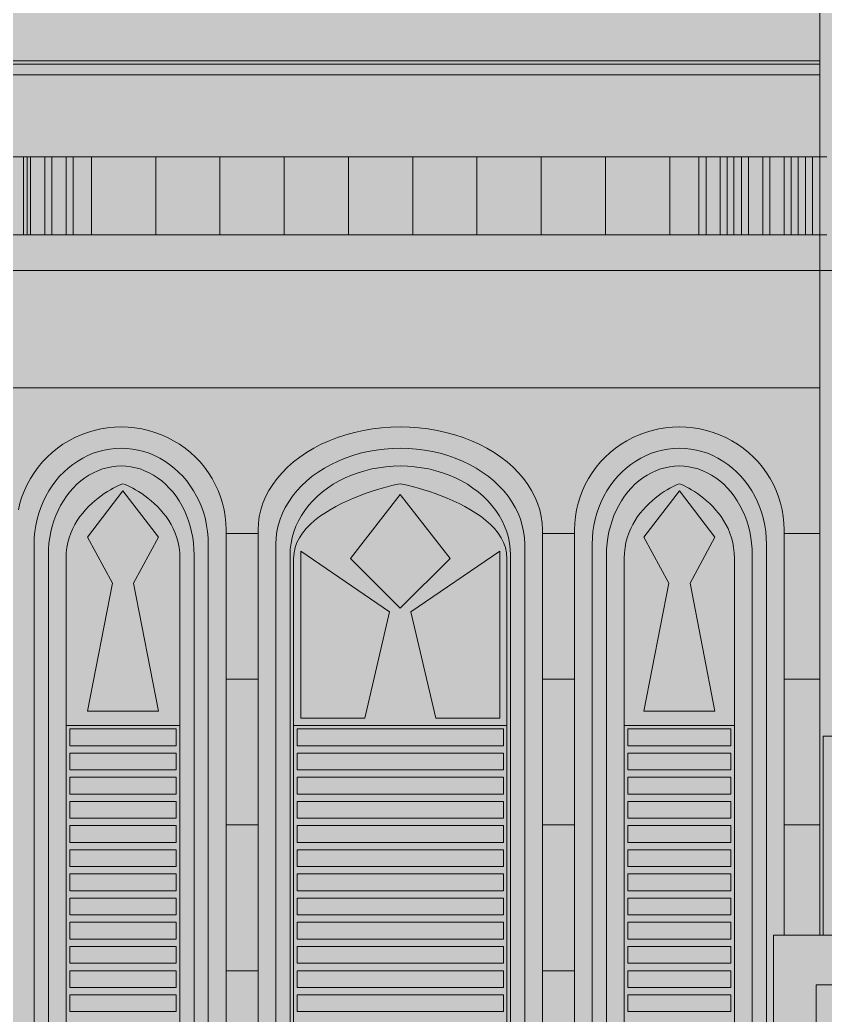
# Model space of a CAD drawing. Header units: millimetres. Extents: x -2412 to 16214, y -1176 to 12015.
# Drawn here: x 5237 to 8695, y 3275 to 7550 of the extents above; entities that cross this region are included whole.
import ezdxf

# ---------------------------------------------------------------- set-up
doc = ezdxf.new("R2010")
doc.units = ezdxf.units.MM
for name, color, linetype, lineweight, true_color in [('00_WHITE_BACKGROUND', 7, 'Continuous', 18, 0xffffff), ('01_STRUCTURE', 7, 'Continuous', 18, 0x000000), ('02_CORNICES', 7, 'Continuous', 18, 0x000000), ('03_FRAMES_DOORS', 7, 'Continuous', 18, 0x000000), ('04_GLAZING_SHUTTERS', 7, 'Continuous', 18, 0x000000), ('05_STONE_JOINTS', 7, 'Continuous', 18, 0x000000), ('07_RAILINGS', 7, 'Continuous', 18, 0x000000)]:
    doc.layers.add(name, color=color, linetype=linetype, lineweight=lineweight, true_color=true_color)

msp = doc.modelspace()

# ---------------------------------------------------------------- linework, layer by layer
at = {"layer": '00_WHITE_BACKGROUND', "lineweight": 18, "true_color": 0xffffff}
msp.add_solid([(-2412.2137, -1175.5725), (16213.7405, -1175.5725), (-2412.2137, 12015.2672), (16213.7405, 12015.2672)], dxfattribs=at)
at = {"layer": '01_STRUCTURE', "color": 7, "lineweight": 18, "true_color": 0x000000}
for points in [[(8671.7557, 6961.8321), (8671.7557, 7312.9771)], [(8303.1603, 6961.8321), (8335.8779, 6961.8321)], [(8366.4122, 6961.8321), (8427.4809, 6961.8321), (8458.0153, 6961.8321), (8519.084, 6961.8321), (8549.6183, 6961.8321), (8579.0687, 6961.8321), (8610.687, 6961.8321), (8641.2214, 6961.8321), (8671.7557, 6961.8321)], [(8671.7557, 3618.3206), (8671.7557, 4091.6031), (8671.7557, 4717.5573), (8671.7557, 5343.5115), (8671.7557, 5969.4656), (8671.7557, 6473.2824), (8671.7557, 6625.9542), (8671.7557, 6961.8321)], [(5230.0305, 5445.1603), (5236.7176, 5473.374), (5245.2824, 5501.0992), (5255.6641, 5528.2137), (5267.8168, 5554.5954), (5281.7099, 5580.1527), (5297.2824, 5604.7634), (5314.4427, 5628.3053), (5333.145, 5650.7023), (5353.2824, 5671.8473), (5374.7939, 5691.6489), (5397.5878, 5710.0305), (5421.542, 5726.916), (5446.5649, 5742.2137), (5472.5496, 5755.8626), (5499.4046, 5767.8321), (5526.9924, 5778.0305), (5555.1908, 5786.4427), (5583.8931, 5793.0229), (5612.9618, 5797.7405), (5642.3053, 5800.5802), (5671.7557, 5801.5267), (5701.2061, 5800.5802), (5730.5496, 5797.7405), (5759.6183, 5793.0229), (5788.3206, 5786.4427), (5816.5191, 5778.0305), (5844.1069, 5767.8321), (5870.9618, 5755.8626), (5896.9466, 5742.2137), (5921.9695, 5726.916), (5945.9237, 5710.0305), (5968.7176, 5691.6489), (5990.229, 5671.8473), (6010.3664, 5650.7023), (6029.0687, 5628.3053), (6046.229, 5604.7634), (6061.8015, 5580.1527), (6075.6947, 5554.5954), (6087.8473, 5528.2137), (6098.229, 5501.0992), (6106.7939, 5473.374), (6113.4809, 5445.1603), (6118.2901, 5416.5649), (6121.1756, 5387.7405), (6122.1374, 5358.7786), (6122.1374, 5343.5115), (6122.1374, 4717.5573), (6122.1374, 4091.6031), (6122.1374, 3465.6489)], [(6259.542, 3465.6489), (6259.542, 4091.6031), (6259.542, 4717.5573), (6259.542, 5343.5115), (6259.542, 5358.7786), (6260.855, 5387.7405), (6264.7634, 5416.5649), (6271.2824, 5445.1603), (6280.3511, 5473.374), (6291.9542, 5501.0992), (6306.0305, 5528.2137), (6322.5191, 5554.5954), (6341.3588, 5580.1527), (6362.458, 5604.7634), (6385.7405, 5628.3053), (6411.084, 5650.7023), (6438.4122, 5671.8473), (6467.5725, 5691.6489), (6498.4733, 5710.0305), (6530.9466, 5726.916), (6564.8855, 5742.2137), (6600.1221, 5755.8626), (6636.5344, 5767.8321), (6673.9237, 5778.0305), (6712.1679, 5786.4427), (6751.084, 5793.0229), (6790.5191, 5797.7405), (6830.2901, 5800.5802), (6870.229, 5801.5267), (6910.1679, 5800.5802), (6949.9389, 5797.7405), (6989.374, 5793.0229), (7028.2901, 5786.4427), (7066.5344, 5778.0305), (7103.9237, 5767.8321), (7140.3359, 5755.8626), (7175.5725, 5742.2137), (7209.5115, 5726.916), (7241.9847, 5710.0305), (7272.8855, 5691.6489), (7302.0458, 5671.8473), (7329.374, 5650.7023), (7354.7176, 5628.3053), (7378, 5604.7634), (7399.0992, 5580.1527), (7417.9389, 5554.5954), (7434.4275, 5528.2137), (7448.5038, 5501.0992), (7460.1069, 5473.374), (7469.1756, 5445.1603), (7475.6947, 5416.5649), (7479.6031, 5387.7405), (7480.916, 5358.7786), (7480.916, 5343.5115), (7480.916, 4717.5573)], [(7771.7405, 5691.6489), (7794.5344, 5710.0305), (7818.4885, 5726.916), (7843.5115, 5742.2137), (7869.4962, 5755.8626), (7896.3511, 5767.8321), (7923.9389, 5778.0305), (7952.1374, 5786.4427)], [(7980.8397, 5793.0229), (8009.9084, 5797.7405), (8039.2519, 5800.5802), (8068.7023, 5801.5267), (8098.1527, 5800.5802)], [(8127.4962, 5797.7405), (8156.5649, 5793.0229), (8185.2672, 5786.4427), (8213.4656, 5778.0305), (8241.0534, 5767.8321), (8267.9084, 5755.8626), (8293.8931, 5742.2137), (8318.916, 5726.916), (8342.8702, 5710.0305), (8365.6641, 5691.6489), (8387.1756, 5671.8473), (8407.313, 5650.7023), (8426.0153, 5628.3053)], [(7730.0916, 5650.7023), (7750.229, 5671.8473)], [(7678.6565, 5580.1527), (7694.229, 5604.7634), (7711.3893, 5628.3053)], [(8443.1756, 5604.7634), (8458.7481, 5580.1527), (8472.6412, 5554.5954), (8484.7939, 5528.2137), (8495.1756, 5501.0992), (8503.7405, 5473.374), (8510.4275, 5445.1603), (8515.2366, 5416.5649), (8518.1221, 5387.7405)], [(7618.3206, 2839.6947), (7618.3206, 3465.6489), (7618.3206, 4091.6031), (7618.3206, 4717.5573), (7618.3206, 5343.5115), (7618.3206, 5358.7786), (7619.2824, 5387.7405), (7622.1679, 5416.5649), (7626.9771, 5445.1603), (7633.6641, 5473.374), (7642.229, 5501.0992), (7652.6107, 5528.2137), (7664.7634, 5554.5954)], [(8519.084, 5358.7786), (8519.084, 5343.5115), (8519.084, 4717.5573), (8519.084, 4091.6031), (8519.084, 3618.3206), (8671.7557, 3618.3206)], [(8671.7557, 3618.3206), (8687.0229, 3618.3206), (8687.0229, 4473.2824), (8793.8931, 4473.2824)]]:
    msp.add_lwpolyline(points, dxfattribs=at)
at = {"layer": '02_CORNICES', "color": 7, "lineweight": 18, "true_color": 0x000000}
for points in [[(8671.7557, 7374.0458), (8671.7557, 7679.3893)], [(4992.3664, 7374.0458), (8671.7557, 7374.0458)], [(4992.3664, 7312.9771), (8671.7557, 7312.9771), (8671.7557, 7358.7786), (8671.7557, 7374.0458)], [(5251.9084, 6625.9542), (5251.9084, 6961.8321)], [(5268.2595, 6961.8321), (5268.2595, 6625.9542)], [(5282.4427, 6961.8321), (5282.4427, 6625.9542)], [(5343.5115, 6625.9542), (5343.5115, 6961.8321)], [(5374.0458, 6961.8321), (5374.0458, 6625.9542)], [(5435.1145, 6625.9542), (5435.1145, 6961.8321)], [(5465.6489, 6961.8321), (5465.6489, 6625.9542)], [(5544.1679, 6961.8321), (5544.1679, 6625.9542)], [(5820.0611, 6961.8321), (5820.0611, 6625.9542)], [(6095.9695, 6961.8321), (6095.9695, 6625.9542)], [(6371.8626, 6961.8321), (6371.8626, 6625.9542)], [(6647.771, 6961.8321), (6647.771, 6625.9542)], [(6923.6641, 6961.8321), (6923.6641, 6625.9542)], [(7199.5573, 6961.8321), (7199.5573, 6625.9542)], [(7475.4656, 6961.8321), (7475.4656, 6625.9542)], [(7751.3588, 6961.8321), (7751.3588, 6625.9542)], [(8027.2672, 6625.9542), (8027.2672, 6961.8321), (8152.6718, 6961.8321)], [(8152.6718, 6961.8321), (8183.2061, 6961.8321)], [(8152.6718, 6625.9542), (8152.6718, 6961.8321)], [(8183.2061, 6961.8321), (8244.2748, 6961.8321)], [(8183.2061, 6961.8321), (8183.2061, 6625.9542)], [(8244.2748, 6961.8321), (8274.8092, 6961.8321)], [(8244.2748, 6625.9542), (8244.2748, 6961.8321)], [(8274.8092, 6961.8321), (8303.1603, 6961.8321), (8303.1603, 6625.9542)], [(8274.8092, 6961.8321), (8274.8092, 6625.9542)], [(8335.8779, 6625.9542), (8335.8779, 6961.8321), (8366.4122, 6961.8321), (8366.4122, 6625.9542)], [(8427.4809, 6625.9542), (8427.4809, 6961.8321)], [(8458.0153, 6961.8321), (8458.0153, 6625.9542)], [(8519.084, 6625.9542), (8519.084, 6961.8321)], [(8549.6183, 6961.8321), (8549.6183, 6625.9542)], [(8579.0687, 6961.8321), (8579.0687, 6625.9542)], [(8610.687, 6625.9542), (8610.687, 6961.8321)], [(8641.2214, 6961.8321), (8641.2214, 6625.9542)], [(8671.7557, 6961.8321), (8702.2901, 6961.8321)], [(8854.9618, 6625.9542), (8732.8244, 6473.2824), (8671.7557, 6473.2824), (4992.3664, 6473.2824)], [(5251.9084, 6625.9542), (5190.8397, 6625.9542)], [(5268.2595, 6625.9542), (5251.9084, 6625.9542)], [(5282.4427, 6625.9542), (5268.2595, 6625.9542)], [(5343.5115, 6625.9542), (5282.4427, 6625.9542)], [(5374.0458, 6625.9542), (5343.5115, 6625.9542)], [(5435.1145, 6625.9542), (5374.0458, 6625.9542)], [(5465.6489, 6625.9542), (5435.1145, 6625.9542)], [(5544.1679, 6625.9542), (5465.6489, 6625.9542)], [(5820.0611, 6625.9542), (5544.1679, 6625.9542)], [(6095.9695, 6625.9542), (5820.0611, 6625.9542)], [(6371.8626, 6625.9542), (6095.9695, 6625.9542)], [(6647.771, 6625.9542), (6371.8626, 6625.9542)], [(6923.6641, 6625.9542), (6647.771, 6625.9542)], [(7199.5573, 6625.9542), (6923.6641, 6625.9542)], [(7475.4656, 6625.9542), (7199.5573, 6625.9542)], [(7751.3588, 6625.9542), (7475.4656, 6625.9542)], [(8027.2672, 6625.9542), (7751.3588, 6625.9542)], [(8152.6718, 6625.9542), (8027.2672, 6625.9542)], [(8183.2061, 6625.9542), (8152.6718, 6625.9542)], [(8244.2748, 6625.9542), (8183.2061, 6625.9542)], [(8274.8092, 6625.9542), (8244.2748, 6625.9542)], [(8303.1603, 6625.9542), (8274.8092, 6625.9542)], [(8335.8779, 6625.9542), (8303.1603, 6625.9542)], [(8366.4122, 6625.9542), (8335.8779, 6625.9542)], [(8427.4809, 6625.9542), (8366.4122, 6625.9542)], [(8458.0153, 6625.9542), (8427.4809, 6625.9542)], [(8519.084, 6625.9542), (8458.0153, 6625.9542)], [(8549.6183, 6625.9542), (8519.084, 6625.9542)], [(8579.0687, 6625.9542), (8549.6183, 6625.9542)], [(8610.687, 6625.9542), (8579.0687, 6625.9542)], [(8641.2214, 6625.9542), (8610.687, 6625.9542)], [(8702.2901, 6625.9542), (8671.7557, 6625.9542), (8641.2214, 6625.9542)]]:
    msp.add_lwpolyline(points, dxfattribs=at)
at = {"layer": '03_FRAMES_DOORS', "color": 7, "lineweight": 18, "true_color": 0x000000}
for points in [[(7952.1374, 5786.4427), (7980.8397, 5793.0229)], [(8098.1527, 5800.5802), (8127.4962, 5797.7405)], [(5297.7099, 1129.771), (5297.7099, 5297.7099), (5298.5038, 5324.6718), (5300.916, 5351.5115), (5304.9008, 5378.1221), (5310.458, 5404.3969), (5317.5573, 5430.2137), (5326.1832, 5455.4504), (5336.2901, 5480.0305), (5347.8168, 5503.8168), (5360.7481, 5526.7176), (5375.0076, 5548.6565), (5390.5344, 5569.4962), (5407.2672, 5589.1908), (5425.1298, 5607.6336), (5444.0458, 5624.7481), (5463.9542, 5640.458), (5484.7328, 5654.7023), (5506.3206, 5667.4198), (5528.6107, 5678.5496), (5551.5267, 5688.0458), (5574.9466, 5695.8779), (5598.7786, 5702), (5622.9313, 5706.3969), (5647.2977, 5709.0382), (5671.7557, 5709.9237), (5696.2137, 5709.0382), (5720.5802, 5706.3969), (5744.7328, 5702), (5768.5649, 5695.8779), (5791.9847, 5688.0458), (5814.9008, 5678.5496), (5837.1908, 5667.4198), (5858.7786, 5654.7023), (5879.5573, 5640.458), (5899.4656, 5624.7481), (5918.3817, 5607.6336), (5936.2443, 5589.1908), (5952.9771, 5569.4962), (5968.5038, 5548.6565), (5982.7634, 5526.7176), (5995.6947, 5503.8168), (6007.2214, 5480.0305), (6017.3282, 5455.4504), (6025.9542, 5430.2137), (6033.0534, 5404.3969), (6038.6107, 5378.1221), (6042.5954, 5351.5115), (6045.0076, 5324.6718), (6045.8015, 5297.7099), (6045.8015, 1129.771)], [(6335.8779, 1129.771), (6335.8779, 5297.7099), (6337.0229, 5324.6718), (6340.4427, 5351.5115), (6346.1527, 5378.1221), (6354.0916, 5404.3969), (6364.229, 5430.2137), (6376.5496, 5455.4504), (6390.9771, 5480.0305), (6407.4656, 5503.8168), (6425.9389, 5526.7176), (6446.3053, 5548.6565), (6468.4885, 5569.4962), (6492.3817, 5589.1908), (6517.9084, 5607.6336), (6544.9313, 5624.7481), (6573.3588, 5640.458), (6603.0534, 5654.7023), (6633.8931, 5667.4198), (6665.7405, 5678.5496), (6698.4733, 5688.0458), (6731.9237, 5695.8779), (6765.9847, 5702), (6800.4885, 5706.3969), (6835.2824, 5709.0382), (6870.229, 5709.9237), (6905.1756, 5709.0382), (6939.9695, 5706.3969), (6974.4733, 5702), (7008.5344, 5695.8779), (7041.9847, 5688.0458), (7074.7176, 5678.5496), (7106.5649, 5667.4198), (7137.4046, 5654.7023), (7167.0992, 5640.458), (7195.5267, 5624.7481), (7222.5496, 5607.6336), (7248.0763, 5589.1908), (7271.9695, 5569.4962), (7294.1527, 5548.6565), (7314.5191, 5526.7176), (7332.9924, 5503.8168), (7349.4809, 5480.0305), (7363.9084, 5455.4504), (7376.229, 5430.2137), (7386.3664, 5404.3969), (7394.3053, 5378.1221), (7400.0153, 5351.5115), (7403.4351, 5324.6718), (7404.5802, 5297.7099), (7404.5802, 1129.771)], [(7694.6565, 1129.771), (7694.6565, 5297.7099), (7695.4504, 5324.6718), (7697.8626, 5351.5115), (7701.8473, 5378.1221), (7707.4046, 5404.3969), (7714.5038, 5430.2137), (7723.1298, 5455.4504), (7733.2366, 5480.0305), (7744.7634, 5503.8168), (7757.6947, 5526.7176), (7771.9542, 5548.6565), (7787.4809, 5569.4962), (7804.2137, 5589.1908), (7822.0763, 5607.6336), (7840.9924, 5624.7481), (7860.9008, 5640.458), (7881.6794, 5654.7023), (7903.2672, 5667.4198), (7925.5573, 5678.5496), (7948.4733, 5688.0458), (7971.8931, 5695.8779), (7995.7252, 5702), (8019.8779, 5706.3969), (8044.2443, 5709.0382), (8068.7023, 5709.9237), (8093.1603, 5709.0382), (8117.5267, 5706.3969), (8141.6794, 5702), (8165.5115, 5695.8779), (8188.9313, 5688.0458), (8211.8473, 5678.5496), (8234.1374, 5667.4198), (8255.7252, 5654.7023), (8276.5038, 5640.458), (8296.4122, 5624.7481), (8315.3282, 5607.6336), (8333.1908, 5589.1908), (8349.9237, 5569.4962), (8365.4504, 5548.6565), (8379.7099, 5526.7176), (8392.6412, 5503.8168), (8404.1679, 5480.0305), (8414.2748, 5455.4504), (8422.9008, 5430.2137), (8430, 5404.3969), (8435.5573, 5378.1221), (8439.542, 5351.5115), (8441.9542, 5324.6718), (8442.7481, 5297.7099), (8442.7481, 1129.771)], [(7750.229, 5671.8473), (7771.7405, 5691.6489)], [(7711.3893, 5628.3053), (7730.0916, 5650.7023)], [(5358.7786, 1206.1069), (5358.7786, 5251.9084), (5359.4504, 5276.8702), (5361.4504, 5301.7252), (5364.7939, 5326.3664), (5369.4504, 5350.687), (5375.3893, 5374.5954), (5382.5954, 5397.9695), (5391.0534, 5420.7176), (5400.7023, 5442.7481), (5411.5267, 5463.9542), (5423.4504, 5484.2595), (5436.4427, 5503.5725), (5450.4427, 5521.8015), (5465.3893, 5538.8702), (5481.2214, 5554.7176), (5497.8779, 5569.2672), (5515.2672, 5582.458), (5533.3282, 5594.229), (5551.9847, 5604.5344), (5571.145, 5613.3282), (5590.7481, 5620.5802), (5610.7023, 5626.2595), (5630.9008, 5630.3206), (5651.2824, 5632.7634), (5671.7557, 5633.5878), (5692.229, 5632.7634), (5712.6107, 5630.3206), (5732.8092, 5626.2595), (5752.7634, 5620.5802), (5772.3664, 5613.3282), (5791.5267, 5604.5344), (5810.1832, 5594.229), (5828.2443, 5582.458), (5845.6336, 5569.2672), (5862.2901, 5554.7176), (5878.1221, 5538.8702), (5893.0687, 5521.8015), (5907.0687, 5503.5725), (5920.0611, 5484.2595), (5931.9847, 5463.9542), (5942.8092, 5442.7481), (5952.458, 5420.7176), (5960.916, 5397.9695), (5968.1221, 5374.5954), (5974.0611, 5350.687), (5978.7176, 5326.3664), (5982.0611, 5301.7252), (5984.0611, 5276.8702), (5984.7328, 5251.9084), (5984.7328, 1206.1069)], [(6396.9466, 1206.1069), (6396.9466, 5251.9084), (6397.9542, 5276.8702), (6400.9924, 5301.7252), (6406.0458, 5326.3664), (6413.0687, 5350.687), (6422.0611, 5374.5954), (6432.9771, 5397.9695), (6445.7557, 5420.7176), (6460.3511, 5442.7481), (6476.7023, 5463.9542), (6494.7481, 5484.2595), (6514.3969, 5503.5725), (6535.5725, 5521.8015), (6558.1679, 5538.8702), (6582.1069, 5554.7176), (6607.2824, 5569.2672), (6633.5878, 5582.458), (6660.9008, 5594.229), (6689.1145, 5604.5344), (6718.0916, 5613.3282), (6747.7405, 5620.5802), (6777.8931, 5626.2595), (6808.458, 5630.3206), (6839.2824, 5632.7634), (6870.229, 5633.5878), (6901.1908, 5632.7634), (6932, 5630.3206), (6962.5649, 5626.2595), (6992.7176, 5620.5802), (7022.3664, 5613.3282), (7051.3435, 5604.5344), (7079.5573, 5594.229), (7106.8702, 5582.458), (7133.1756, 5569.2672), (7158.3511, 5554.7176), (7182.2901, 5538.8702), (7204.8855, 5521.8015), (7226.0611, 5503.5725), (7245.7099, 5484.2595), (7263.7557, 5463.9542), (7280.1069, 5442.7481), (7294.7023, 5420.7176), (7307.4809, 5397.9695), (7318.3969, 5374.5954), (7327.3893, 5350.687), (7334.4122, 5326.3664), (7339.4656, 5301.7252), (7342.5038, 5276.8702), (7343.5115, 5251.9084), (7343.5115, 1206.1069)], [(7755.7252, 1206.1069), (7755.7252, 5251.9084), (7756.3969, 5276.8702), (7758.3969, 5301.7252), (7761.7405, 5326.3664), (7766.3969, 5350.687), (7772.3359, 5374.5954), (7779.542, 5397.9695), (7788, 5420.7176), (7797.6489, 5442.7481), (7808.4733, 5463.9542), (7820.3969, 5484.2595), (7833.3893, 5503.5725), (7847.3893, 5521.8015), (7862.3359, 5538.8702), (7878.1679, 5554.7176), (7894.8244, 5569.2672), (7912.2137, 5582.458), (7930.2748, 5594.229), (7948.9313, 5604.5344), (7968.0916, 5613.3282), (7987.6947, 5620.5802), (8007.6489, 5626.2595), (8027.8473, 5630.3206), (8048.229, 5632.7634), (8068.7023, 5633.5878), (8089.1756, 5632.7634), (8109.5573, 5630.3206), (8129.7557, 5626.2595), (8149.7099, 5620.5802), (8169.313, 5613.3282), (8188.4733, 5604.5344), (8207.1298, 5594.229), (8225.1908, 5582.458), (8242.5802, 5569.2672), (8259.2366, 5554.7176), (8275.0687, 5538.8702), (8290.0153, 5521.8015), (8304.0153, 5503.5725), (8317.0076, 5484.2595), (8328.9313, 5463.9542), (8339.7557, 5442.7481), (8349.4046, 5420.7176), (8357.8626, 5397.9695), (8365.0687, 5374.5954), (8371.0076, 5350.687), (8375.6641, 5326.3664), (8379.0076, 5301.7252), (8381.0076, 5276.8702), (8381.6794, 5251.9084), (8381.6794, 1206.1069)], [(8426.0153, 5628.3053), (8443.1756, 5604.7634)], [(7664.7634, 5554.5954), (7678.6565, 5580.1527)], [(8518.1221, 5387.7405), (8519.084, 5358.7786)], [(8473.2824, 1099.2366), (8473.2824, 3618.3206), (8519.084, 3618.3206)], [(10244.2748, 320.6107), (10335.8779, 320.6107), (10335.8779, 3404.5802), (8656.4885, 3404.5802), (8656.4885, 320.6107), (8702.2901, 320.6107), (8748.0916, 320.6107)]]:
    msp.add_lwpolyline(points, dxfattribs=at)
at = {"layer": '04_GLAZING_SHUTTERS', "color": 7, "lineweight": 18, "true_color": 0x000000}
for points in [[(5435.1145, 4519.084), (5435.1145, 5236.6412), (5436.0153, 5260.2137), (5438.6107, 5282.8702), (5442.8092, 5304.5954), (5448.458, 5325.4046), (5455.4504, 5345.2977), (5463.6641, 5364.2901), (5472.9618, 5382.3664), (5483.2519, 5399.5573), (5494.3664, 5415.8626), (5506.2137, 5431.2672), (5518.6718, 5445.8015), (5531.6031, 5459.4656), (5544.8855, 5472.2595), (5558.4122, 5484.1832), (5572.0458, 5495.2519), (5585.6641, 5505.4809), (5599.145, 5514.855), (5612.3664, 5523.3893), (5625.2061, 5531.084), (5637.542, 5537.9542), (5649.2519, 5544), (5660.2137, 5549.2366), (5670.3053, 5553.6489), (5679.3893, 5557.2519), (5688.4733, 5553.6489), (5698.5649, 5549.2366), (5709.5267, 5544), (5721.2366, 5537.9542), (5733.5725, 5531.084), (5746.4122, 5523.3893), (5759.6336, 5514.855), (5773.1145, 5505.4809), (5786.7328, 5495.2519), (5800.3664, 5484.1832), (5813.8931, 5472.2595), (5827.1756, 5459.4656), (5840.1069, 5445.8015), (5852.5649, 5431.2672), (5864.4122, 5415.8626), (5875.5267, 5399.5573), (5885.8168, 5382.3664), (5895.1145, 5364.2901), (5903.3282, 5345.2977), (5910.3206, 5325.4046), (5915.9695, 5304.5954), (5920.1679, 5282.8702), (5922.7634, 5260.2137), (5923.6641, 5236.6412), (5923.6641, 4519.084)], [(6412.2137, 4519.084), (6412.2137, 5236.6412), (6413.8931, 5260.2137), (6418.7786, 5282.8702), (6426.6412, 5304.5954), (6437.2366, 5325.4046), (6450.3511, 5345.2977), (6465.7405, 5364.2901), (6483.1908, 5382.3664), (6502.458, 5399.5573), (6523.313, 5415.8626), (6545.542, 5431.2672), (6568.8855, 5445.8015), (6593.1298, 5459.4656), (6618.0458, 5472.2595), (6643.3893, 5484.1832), (6668.9466, 5495.2519), (6694.4885, 5505.4809), (6719.771, 5514.855), (6744.5649, 5523.3893), (6768.6412, 5531.084), (6791.771, 5537.9542), (6813.7252, 5544), (6834.2748, 5549.2366), (6853.1908, 5553.6489), (6870.229, 5557.2519), (6887.2672, 5553.6489), (6906.1832, 5549.2366), (6926.7328, 5544), (6948.687, 5537.9542), (6971.8168, 5531.084), (6995.8931, 5523.3893), (7020.687, 5514.855), (7045.9695, 5505.4809), (7071.5115, 5495.2519), (7097.0687, 5484.1832), (7122.4122, 5472.2595), (7147.3282, 5459.4656), (7171.5725, 5445.8015), (7194.916, 5431.2672), (7217.145, 5415.8626), (7238, 5399.5573), (7257.2672, 5382.3664), (7274.7176, 5364.2901), (7290.1069, 5345.2977), (7303.2214, 5325.4046), (7313.8168, 5304.5954), (7321.6794, 5282.8702), (7326.5649, 5260.2137), (7328.2443, 5236.6412), (7328.2443, 4519.084)], [(7832.0611, 4519.084), (7832.0611, 5236.6412), (7832.9313, 5260.2137), (7835.4504, 5282.8702), (7839.5115, 5304.5954), (7844.9924, 5325.4046), (7851.771, 5345.2977), (7859.7252, 5364.2901), (7868.7328, 5382.3664), (7878.687, 5399.5573), (7889.4656, 5415.8626), (7900.9466, 5431.2672), (7913.0076, 5445.8015), (7925.542, 5459.4656), (7938.4122, 5472.2595), (7951.5115, 5484.1832), (7964.7023, 5495.2519), (7977.9084, 5505.4809), (7990.9618, 5514.855), (8003.771, 5523.3893), (8016.2137, 5531.084), (8028.1679, 5537.9542), (8039.5115, 5544), (8050.1221, 5549.2366), (8059.8931, 5553.6489), (8068.7023, 5557.2519), (8077.5115, 5553.6489), (8087.2824, 5549.2366), (8097.8931, 5544), (8109.2366, 5537.9542), (8121.1908, 5531.084), (8133.6336, 5523.3893), (8146.4427, 5514.855), (8159.4962, 5505.4809), (8172.7023, 5495.2519), (8185.8931, 5484.1832), (8198.9924, 5472.2595), (8211.8779, 5459.4656), (8224.3969, 5445.8015), (8236.458, 5431.2672), (8247.9389, 5415.8626), (8258.7176, 5399.5573), (8268.6718, 5382.3664), (8277.6794, 5364.2901), (8285.6336, 5345.2977), (8292.4122, 5325.4046), (8297.8931, 5304.5954), (8301.9542, 5282.8702), (8304.4733, 5260.2137), (8305.3435, 5236.6412), (8305.3435, 4519.084)], [(5435.1145, 4519.084), (5923.6641, 4519.084)], [(5435.1145, 2366.4122), (5435.1145, 4519.084)], [(5923.6641, 4519.084), (5923.6641, 2366.4122)], [(6412.2137, 4519.084), (7328.2443, 4519.084)], [(6412.2137, 2366.4122), (6412.2137, 4519.084)], [(7328.2443, 4519.084), (7328.2443, 2366.4122)], [(7832.0611, 4519.084), (8305.3435, 4519.084)], [(7832.0611, 2366.4122), (7832.0611, 4519.084)], [(8305.3435, 4519.084), (8305.3435, 2366.4122)]]:
    msp.add_lwpolyline(points, dxfattribs=at)
for points in [[(5526.7176, 5328.2443), (5633.5878, 5129.771), (5526.7176, 4580.1527), (5832.0611, 4580.1527), (5725.1908, 5129.771), (5832.0611, 5328.2443), (5679.3893, 5526.7176)], [(7916.0305, 5328.2443), (8022.9008, 5129.771), (7916.0305, 4580.1527), (8221.374, 4580.1527), (8114.5038, 5129.771), (8221.374, 5328.2443), (8068.7023, 5526.7176)], [(6656.4885, 5236.6412), (6870.229, 5022.9008), (7083.9695, 5236.6412), (6870.229, 5511.4504)], [(6442.7481, 5267.1756), (6442.7481, 4549.6183), (6717.5573, 4549.6183), (6824.4275, 5007.6336)], [(6916.0305, 5007.6336), (7022.9008, 4549.6183), (7297.7099, 4549.6183), (7297.7099, 5267.1756)], [(5450.3817, 4503.8168), (5908.3969, 4503.8168), (5908.3969, 4432.0611), (5450.3817, 4432.0611)], [(6427.4809, 4503.8168), (7312.9771, 4503.8168), (7312.9771, 4432.0611), (6427.4809, 4432.0611)], [(7847.3282, 4503.8168), (8290.0763, 4503.8168), (8290.0763, 4432.0611), (7847.3282, 4432.0611)], [(5450.3817, 4400), (5908.3969, 4400), (5908.3969, 4328.2443), (5450.3817, 4328.2443)], [(6427.4809, 4400), (7312.9771, 4400), (7312.9771, 4328.2443), (6427.4809, 4328.2443)], [(7847.3282, 4400), (8290.0763, 4400), (8290.0763, 4328.2443), (7847.3282, 4328.2443)], [(5450.3817, 4296.1832), (5908.3969, 4296.1832), (5908.3969, 4224.4275), (5450.3817, 4224.4275)], [(6427.4809, 4296.1832), (7312.9771, 4296.1832), (7312.9771, 4224.4275), (6427.4809, 4224.4275)], [(7847.3282, 4296.1832), (8290.0763, 4296.1832), (8290.0763, 4224.4275), (7847.3282, 4224.4275)], [(5450.3817, 4192.3664), (5908.3969, 4192.3664), (5908.3969, 4120.6107), (5450.3817, 4120.6107)], [(6427.4809, 4192.3664), (7312.9771, 4192.3664), (7312.9771, 4120.6107), (6427.4809, 4120.6107)], [(7847.3282, 4192.3664), (8290.0763, 4192.3664), (8290.0763, 4120.6107), (7847.3282, 4120.6107)], [(5450.3817, 4088.5496), (5908.3969, 4088.5496), (5908.3969, 4016.7939), (5450.3817, 4016.7939)], [(6427.4809, 4088.5496), (7312.9771, 4088.5496), (7312.9771, 4016.7939), (6427.4809, 4016.7939)], [(7847.3282, 4088.5496), (8290.0763, 4088.5496), (8290.0763, 4016.7939), (7847.3282, 4016.7939)], [(5450.3817, 3984.7328), (5908.3969, 3984.7328), (5908.3969, 3912.9771), (5450.3817, 3912.9771)], [(6427.4809, 3984.7328), (7312.9771, 3984.7328), (7312.9771, 3912.9771), (6427.4809, 3912.9771)], [(7847.3282, 3984.7328), (8290.0763, 3984.7328), (8290.0763, 3912.9771), (7847.3282, 3912.9771)], [(5450.3817, 3880.916), (5908.3969, 3880.916), (5908.3969, 3809.1603), (5450.3817, 3809.1603)], [(6427.4809, 3880.916), (7312.9771, 3880.916), (7312.9771, 3809.1603), (6427.4809, 3809.1603)], [(7847.3282, 3880.916), (8290.0763, 3880.916), (8290.0763, 3809.1603), (7847.3282, 3809.1603)], [(5450.3817, 3777.0992), (5908.3969, 3777.0992), (5908.3969, 3705.3435), (5450.3817, 3705.3435)], [(6427.4809, 3777.0992), (7312.9771, 3777.0992), (7312.9771, 3705.3435), (6427.4809, 3705.3435)], [(7847.3282, 3777.0992), (8290.0763, 3777.0992), (8290.0763, 3705.3435), (7847.3282, 3705.3435)], [(5450.3817, 3673.2824), (5908.3969, 3673.2824), (5908.3969, 3601.5267), (5450.3817, 3601.5267)], [(6427.4809, 3673.2824), (7312.9771, 3673.2824), (7312.9771, 3601.5267), (6427.4809, 3601.5267)], [(7847.3282, 3673.2824), (8290.0763, 3673.2824), (8290.0763, 3601.5267), (7847.3282, 3601.5267)], [(5450.3817, 3569.4656), (5908.3969, 3569.4656), (5908.3969, 3497.7099), (5450.3817, 3497.7099)], [(6427.4809, 3569.4656), (7312.9771, 3569.4656), (7312.9771, 3497.7099), (6427.4809, 3497.7099)], [(7847.3282, 3569.4656), (8290.0763, 3569.4656), (8290.0763, 3497.7099), (7847.3282, 3497.7099)], [(5450.3817, 3465.6489), (5908.3969, 3465.6489), (5908.3969, 3393.8931), (5450.3817, 3393.8931)], [(6427.4809, 3465.6489), (7312.9771, 3465.6489), (7312.9771, 3393.8931), (6427.4809, 3393.8931)], [(7847.3282, 3465.6489), (8290.0763, 3465.6489), (8290.0763, 3393.8931), (7847.3282, 3393.8931)], [(5450.3817, 3361.8321), (5908.3969, 3361.8321), (5908.3969, 3290.0763), (5450.3817, 3290.0763)], [(6427.4809, 3361.8321), (7312.9771, 3361.8321), (7312.9771, 3290.0763), (6427.4809, 3290.0763)], [(7847.3282, 3361.8321), (8290.0763, 3361.8321), (8290.0763, 3290.0763), (7847.3282, 3290.0763)]]:
    msp.add_lwpolyline(points, close=True, dxfattribs=at)
at = {"layer": '05_STONE_JOINTS', "color": 7, "lineweight": 18, "true_color": 0x000000}
for points in [[(4992.3664, 7358.7786), (8671.7557, 7358.7786)], [(5160.3053, 6961.8321), (5190.8397, 6961.8321), (5251.9084, 6961.8321), (5268.2595, 6961.8321), (5282.4427, 6961.8321), (5343.5115, 6961.8321), (5374.0458, 6961.8321), (5435.1145, 6961.8321), (5465.6489, 6961.8321), (5544.1679, 6961.8321), (5820.0611, 6961.8321), (6095.9695, 6961.8321), (6371.8626, 6961.8321), (6647.771, 6961.8321), (6923.6641, 6961.8321), (7199.5573, 6961.8321), (7475.4656, 6961.8321), (7751.3588, 6961.8321), (8027.2672, 6961.8321)], [(4595.4198, 5969.4656), (4992.3664, 5969.4656), (8671.7557, 5969.4656)], [(6122.1374, 5343.5115), (6259.542, 5343.5115)], [(7480.916, 5343.5115), (7618.3206, 5343.5115)], [(8519.084, 5343.5115), (8671.7557, 5343.5115)], [(6122.1374, 4717.5573), (6259.542, 4717.5573)], [(7480.916, 4091.6031), (7480.916, 4717.5573), (7618.3206, 4717.5573)], [(8519.084, 4717.5573), (8671.7557, 4717.5573)], [(6122.1374, 4091.6031), (6259.542, 4091.6031)], [(7480.916, 4091.6031), (7618.3206, 4091.6031)], [(7480.916, 4091.6031), (7480.916, 3465.6489)], [(8519.084, 4091.6031), (8671.7557, 4091.6031)], [(7480.916, 3465.6489), (7618.3206, 3465.6489)], [(7480.916, 3465.6489), (7480.916, 2839.6947)]]:
    msp.add_lwpolyline(points, dxfattribs=at)
msp.add_lwpolyline([(6122.1374, 3465.6489), (6122.1374, 2839.6947), (6259.542, 2839.6947), (6259.542, 3465.6489)], close=True, dxfattribs=at)
at = {"layer": '07_RAILINGS', "color": 7, "lineweight": 18, "true_color": 0x000000}
msp.add_lwpolyline([(10274.8092, 3618.3206), (8687.0229, 3618.3206)], dxfattribs=at)

doc.saveas('drawing.dxf')
